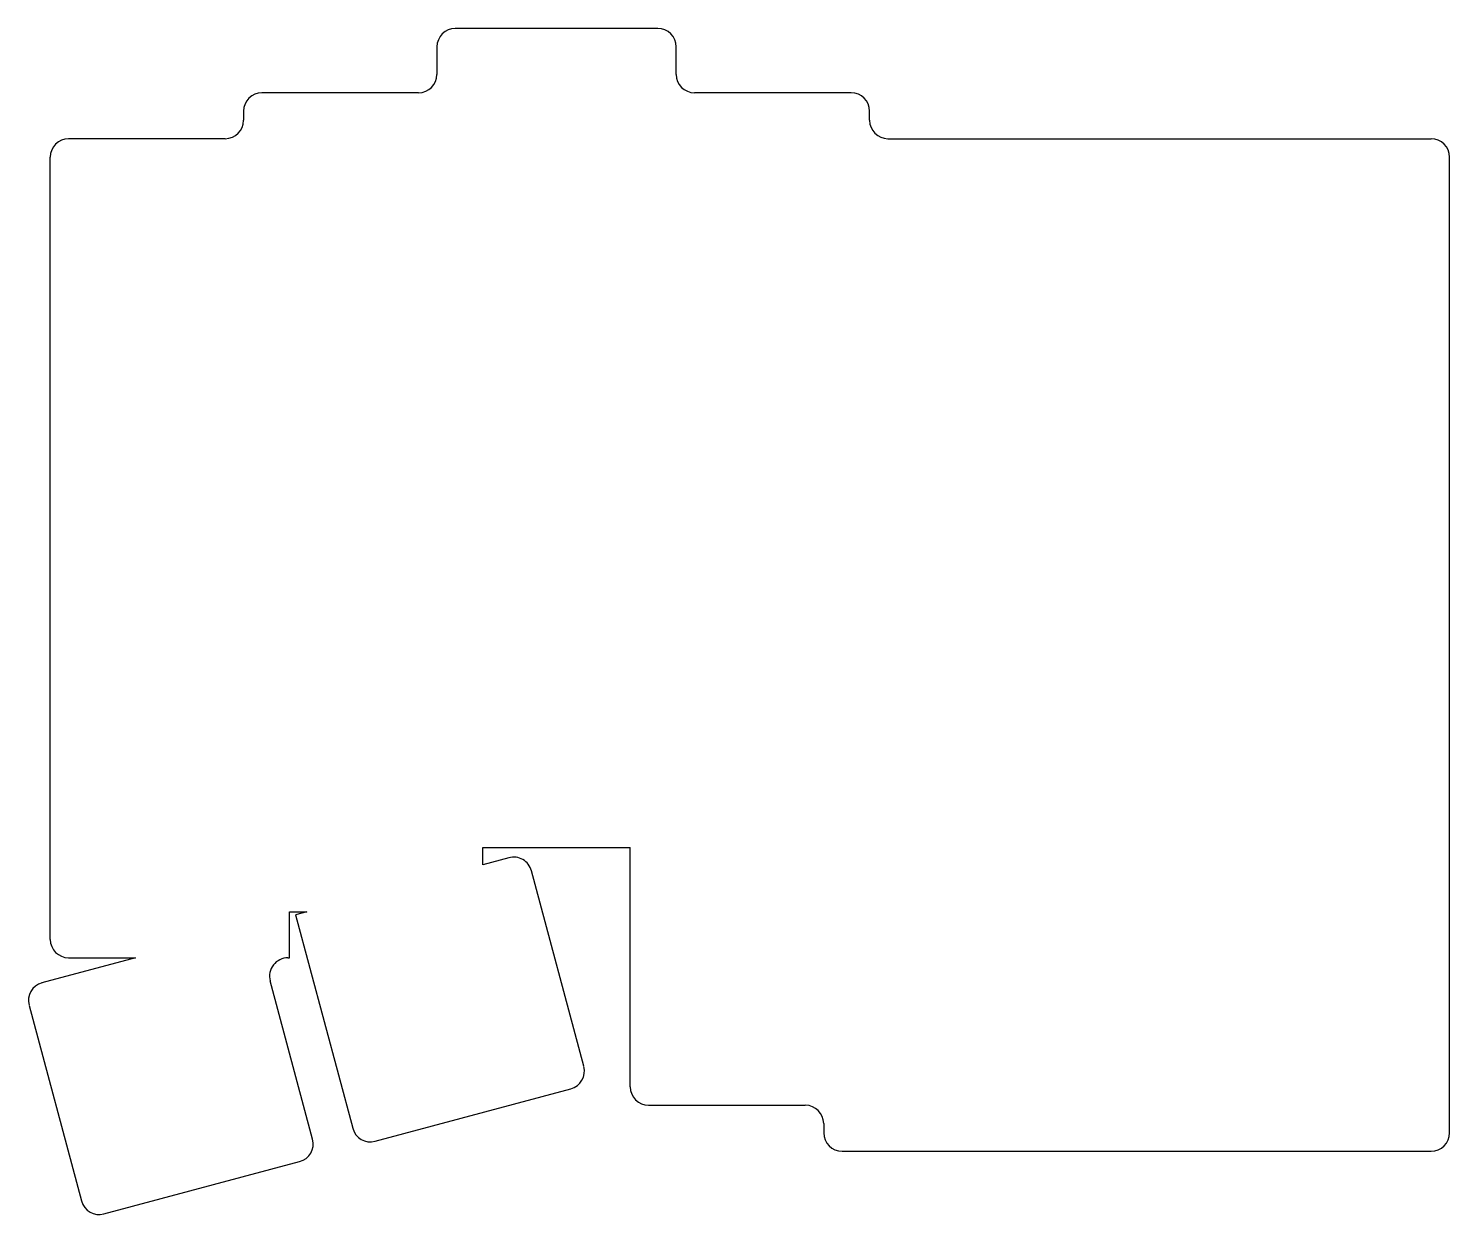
# Model space of a CAD drawing. Header units: millimetres. Extents: x 235 to 389, y -220 to -91.
import ezdxf

# ---------------------------------------------------------------- set-up
doc = ezdxf.new("R2010")
doc.units = ezdxf.units.MM

msp = doc.modelspace()

# ---------------------------------------------------------------- linework, layer by layer
for p, q in [((303.12, -90.78), (281.07, -90.78)), ((279.07, -92.78), (279.07, -95.78)), ((305.12, -95.78), (305.12, -92.78)), ((277.07, -97.78), (260.02, -97.78)), ((324.18, -97.78), (307.12, -97.78)), ((258.02, -99.78), (258.02, -100.78)), ((326.18, -100.78), (326.18, -99.78)), ((256.02, -102.78), (238.97, -102.78)), ((328.18, -102.78), (387.32, -102.78)), ((236.97, -189.97), (236.97, -104.78)), ((389.32, -211.03), (389.32, -104.78)), ((284.07, -181.84), (284.07, -179.97)), ((284.07, -179.97), (300.12, -179.97)), ((300.12, -206.03), (300.12, -179.97)), ((286.91, -181.08), (284.07, -181.84)), ((295.06, -203.79), (289.36, -182.5)), ((263.02, -191.97), (263.02, -186.97)), ((263.02, -186.97), (264.91, -186.97)), ((264.91, -186.97), (263.68, -187.31)), ((263.68, -187.31), (269.9, -210.54)), ((246.25, -191.97), (236.07, -194.7)), ((238.97, -191.97), (246.25, -191.97)), ((262.85, -191.97), (263.02, -191.97)), ((265.53, -211.71), (260.92, -194.49)), ((234.66, -197.15), (240.37, -218.45)), ((272.35, -211.95), (293.65, -206.24)), ((302.12, -208.03), (319.18, -208.03)), ((321.18, -210.03), (321.18, -211.03)), ((323.18, -213.03), (387.32, -213.03)), ((242.82, -219.86), (264.12, -214.16))]:
    msp.add_line(p, q)
for centre, start, end in [((281.07, -92.78), 90, 180), ((303.12, -92.78), 0, 90), ((277.07, -95.78), 270, 0), ((307.12, -95.78), 180, 270), ((260.02, -99.78), 90, 180), ((324.18, -99.78), 0, 90), ((256.02, -100.78), 270, 0), ((328.18, -100.78), 180, 270), ((238.97, -104.78), 90, 180), ((387.32, -104.78), 0, 90), ((287.42, -183.01), 15, 105), ((238.97, -189.97), 180, 270), ((262.85, -193.97), 90, 195), ((236.59, -196.63), 105, 195), ((293.13, -204.31), 285, 15), ((302.12, -206.03), 180, 270), ((319.18, -210.03), 0, 90), ((263.6, -212.23), 285, 15), ((271.83, -210.02), 195, 285), ((323.18, -211.03), 180, 270), ((387.32, -211.03), 270, 0), ((242.3, -217.93), 195, 285)]:
    msp.add_arc(centre, 2, start, end)

doc.saveas('drawing.dxf')
